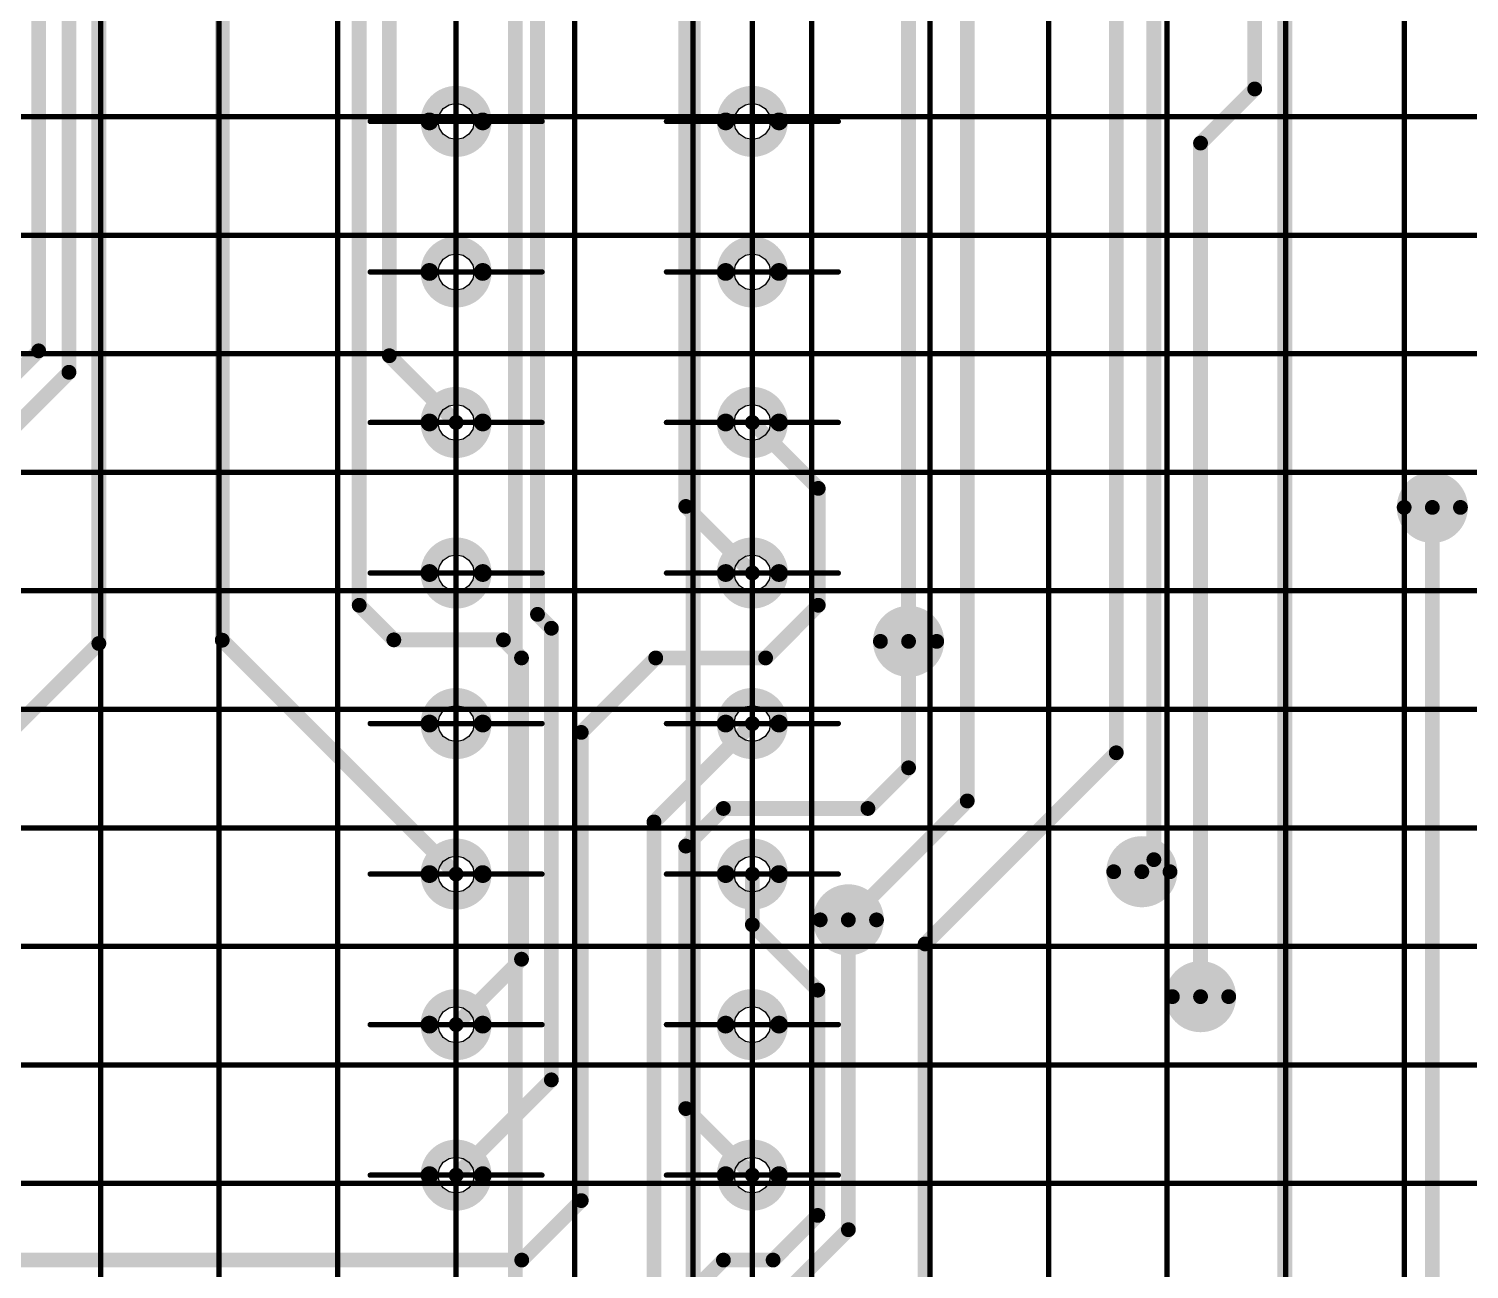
# Model space of a CAD drawing. Header units: millimetres. Extents: x 0 to 841, y 0 to 2540.
# Drawn here: x 190.58 to 239.19, y 2268.11 to 2309.96 of the extents above; entities that cross this region are included whole.
import ezdxf

# ---------------------------------------------------------------- set-up
doc = ezdxf.new("R2010")
doc.units = ezdxf.units.MM
for name, color, linetype in [('Mechanical11', 56, 'Continuous'), ('Mechanical12', 56, 'Continuous'), ('Mechanical7', 56, 'Continuous'), ('Mechanical9', 56, 'Continuous')]:
    doc.layers.add(name, color=color, linetype=linetype)

# ---------------------------------------------------------------- blocks, each defined once
blk = doc.blocks.new('BOASVIEW______T___O_______2_1_33_1_B_1')
at = {"layer": 'Mechanical12', "const_width": 0.5}
for points in [[(134, 4), (134, 72)], [(140, 4), (140, 72)]]:
    blk.add_lwpolyline(points, dxfattribs=at)
at = {"layer": 'Mechanical12'}
for points, const_width in [([(132.9, 55.84, 1), (131.1, 55.84, 1)], 0.6), ([(142.9, 55.84, 1), (141.1, 55.84, 1)], 0.6), ([(130.95, 55.84, 1), (131.25, 55.84, 1)], 0.3), ([(132.75, 55.84, 1), (133.05, 55.84, 1)], 0.3), ([(140.95, 55.84, 1), (141.25, 55.84, 1)], 0.3), ([(142.75, 55.84, 1), (143.05, 55.84, 1)], 0.3), ([(132.9, 50.76, 1), (131.1, 50.76, 1)], 0.6), ([(142.9, 50.76, 1), (141.1, 50.76, 1)], 0.6), ([(130.95, 50.76, 1), (131.25, 50.76, 1)], 0.3), ([(132.75, 50.76, 1), (133.05, 50.76, 1)], 0.3), ([(140.95, 50.76, 1), (141.25, 50.76, 1)], 0.3), ([(142.75, 50.76, 1), (143.05, 50.76, 1)], 0.3), ([(132.9, 45.68, 1), (131.1, 45.68, 1)], 0.6), ([(142.9, 45.68, 1), (141.1, 45.68, 1)], 0.6), ([(130.95, 45.68, 1), (131.25, 45.68, 1)], 0.3), ([(132.75, 45.68, 1), (133.05, 45.68, 1)], 0.3), ([(140.95, 45.68, 1), (141.25, 45.68, 1)], 0.3), ([(142.75, 45.68, 1), (143.05, 45.68, 1)], 0.3), ([(132.9, 40.6, 1), (131.1, 40.6, 1)], 0.6), ([(142.9, 40.6, 1), (141.1, 40.6, 1)], 0.6), ([(130.95, 40.6, 1), (131.25, 40.6, 1)], 0.3), ([(132.75, 40.6, 1), (133.05, 40.6, 1)], 0.3), ([(140.95, 40.6, 1), (141.25, 40.6, 1)], 0.3), ([(142.75, 40.6, 1), (143.05, 40.6, 1)], 0.3), ([(132.9, 35.52, 1), (131.1, 35.52, 1)], 0.6), ([(142.9, 35.52, 1), (141.1, 35.52, 1)], 0.6), ([(130.95, 35.52, 1), (131.25, 35.52, 1)], 0.3), ([(132.75, 35.52, 1), (133.05, 35.52, 1)], 0.3), ([(140.95, 35.52, 1), (141.25, 35.52, 1)], 0.3), ([(142.75, 35.52, 1), (143.05, 35.52, 1)], 0.3), ([(132.9, 30.44, 1), (131.1, 30.44, 1)], 0.6), ([(142.9, 30.44, 1), (141.1, 30.44, 1)], 0.6), ([(130.95, 30.44, 1), (131.25, 30.44, 1)], 0.3), ([(132.75, 30.44, 1), (133.05, 30.44, 1)], 0.3), ([(140.95, 30.44, 1), (141.25, 30.44, 1)], 0.3), ([(142.75, 30.44, 1), (143.05, 30.44, 1)], 0.3), ([(132.9, 25.36, 1), (131.1, 25.36, 1)], 0.6), ([(142.9, 25.36, 1), (141.1, 25.36, 1)], 0.6), ([(130.95, 25.36, 1), (131.25, 25.36, 1)], 0.3), ([(132.75, 25.36, 1), (133.05, 25.36, 1)], 0.3), ([(140.95, 25.36, 1), (141.25, 25.36, 1)], 0.3), ([(142.75, 25.36, 1), (143.05, 25.36, 1)], 0.3), ([(132.9, 20.28, 1), (131.1, 20.28, 1)], 0.6), ([(142.9, 20.28, 1), (141.1, 20.28, 1)], 0.6), ([(130.95, 20.28, 1), (131.25, 20.28, 1)], 0.3), ([(132.75, 20.28, 1), (133.05, 20.28, 1)], 0.3), ([(140.95, 20.28, 1), (141.25, 20.28, 1)], 0.3), ([(142.75, 20.28, 1), (143.05, 20.28, 1)], 0.3)]:
    blk.add_lwpolyline(points, format="xyb", close=True, dxfattribs=dict(at, const_width=const_width))
at = {"layer": 'Mechanical7', "const_width": 0.18}
for points in [[(132, 58.02), (132, 63.82)], [(142, 58.02), (142, 63.82)], [(132, 52.94), (132, 58.74)], [(142, 52.94), (142, 58.74)], [(129.1, 55.84), (134.9, 55.84)], [(139.1, 55.84), (144.9, 55.84)], [(132, 47.86), (132, 53.66)], [(142, 47.86), (142, 53.66)], [(129.1, 50.76), (134.9, 50.76)], [(139.1, 50.76), (144.9, 50.76)], [(132, 42.78), (132, 48.58)], [(142, 42.78), (142, 48.58)], [(129.1, 45.68), (134.9, 45.68)], [(139.1, 45.68), (144.9, 45.68)], [(132, 37.7), (132, 43.5)], [(142, 37.7), (142, 43.5)], [(129.1, 40.6), (134.9, 40.6)], [(139.1, 40.6), (144.9, 40.6)], [(132, 32.62), (132, 38.42)], [(142, 32.62), (142, 38.42)], [(129.1, 35.52), (134.9, 35.52)], [(139.1, 35.52), (144.9, 35.52)], [(132, 27.54), (132, 33.34)], [(142, 27.54), (142, 33.34)], [(129.1, 30.44), (134.9, 30.44)], [(139.1, 30.44), (144.9, 30.44)], [(132, 22.46), (132, 28.26)], [(142, 22.46), (142, 28.26)], [(129.1, 25.36), (134.9, 25.36)], [(139.1, 25.36), (144.9, 25.36)], [(132, 17.38), (132, 23.18)], [(142, 17.38), (142, 23.18)], [(129.1, 20.28), (134.9, 20.28)], [(139.1, 20.28), (144.9, 20.28)], [(132, 12.3), (132, 18.1)], [(142, 12.3), (142, 18.1)]]:
    blk.add_lwpolyline(points, dxfattribs=at)
at = {"layer": 'Mechanical7', "const_width": 0.09}
for points in [[(131.955, 58.74, 1), (132.045, 58.74, 1)], [(141.955, 58.74, 1), (142.045, 58.74, 1)], [(131.955, 58.02, 1), (132.045, 58.02, 1)], [(141.955, 58.02, 1), (142.045, 58.02, 1)], [(129.055, 55.84, 1), (129.145, 55.84, 1)], [(134.855, 55.84, 1), (134.945, 55.84, 1)], [(139.055, 55.84, 1), (139.145, 55.84, 1)], [(144.855, 55.84, 1), (144.945, 55.84, 1)], [(131.955, 53.66, 1), (132.045, 53.66, 1)], [(141.955, 53.66, 1), (142.045, 53.66, 1)], [(131.955, 52.94, 1), (132.045, 52.94, 1)], [(141.955, 52.94, 1), (142.045, 52.94, 1)], [(129.055, 50.76, 1), (129.145, 50.76, 1)], [(134.855, 50.76, 1), (134.945, 50.76, 1)], [(139.055, 50.76, 1), (139.145, 50.76, 1)], [(144.855, 50.76, 1), (144.945, 50.76, 1)], [(131.955, 48.58, 1), (132.045, 48.58, 1)], [(141.955, 48.58, 1), (142.045, 48.58, 1)], [(131.955, 47.86, 1), (132.045, 47.86, 1)], [(141.955, 47.86, 1), (142.045, 47.86, 1)], [(129.055, 45.68, 1), (129.145, 45.68, 1)], [(134.855, 45.68, 1), (134.945, 45.68, 1)], [(139.055, 45.68, 1), (139.145, 45.68, 1)], [(144.855, 45.68, 1), (144.945, 45.68, 1)], [(131.955, 43.5, 1), (132.045, 43.5, 1)], [(141.955, 43.5, 1), (142.045, 43.5, 1)], [(131.955, 42.78, 1), (132.045, 42.78, 1)], [(141.955, 42.78, 1), (142.045, 42.78, 1)], [(129.055, 40.6, 1), (129.145, 40.6, 1)], [(134.855, 40.6, 1), (134.945, 40.6, 1)], [(139.055, 40.6, 1), (139.145, 40.6, 1)], [(144.855, 40.6, 1), (144.945, 40.6, 1)], [(131.955, 38.42, 1), (132.045, 38.42, 1)], [(141.955, 38.42, 1), (142.045, 38.42, 1)], [(131.955, 37.7, 1), (132.045, 37.7, 1)], [(141.955, 37.7, 1), (142.045, 37.7, 1)], [(129.055, 35.52, 1), (129.145, 35.52, 1)], [(134.855, 35.52, 1), (134.945, 35.52, 1)], [(139.055, 35.52, 1), (139.145, 35.52, 1)], [(144.855, 35.52, 1), (144.945, 35.52, 1)], [(131.955, 33.34, 1), (132.045, 33.34, 1)], [(141.955, 33.34, 1), (142.045, 33.34, 1)], [(131.955, 32.62, 1), (132.045, 32.62, 1)], [(141.955, 32.62, 1), (142.045, 32.62, 1)], [(129.055, 30.44, 1), (129.145, 30.44, 1)], [(134.855, 30.44, 1), (134.945, 30.44, 1)], [(139.055, 30.44, 1), (139.145, 30.44, 1)], [(144.855, 30.44, 1), (144.945, 30.44, 1)], [(131.955, 28.26, 1), (132.045, 28.26, 1)], [(141.955, 28.26, 1), (142.045, 28.26, 1)], [(131.955, 27.54, 1), (132.045, 27.54, 1)], [(141.955, 27.54, 1), (142.045, 27.54, 1)], [(129.055, 25.36, 1), (129.145, 25.36, 1)], [(134.855, 25.36, 1), (134.945, 25.36, 1)], [(139.055, 25.36, 1), (139.145, 25.36, 1)], [(144.855, 25.36, 1), (144.945, 25.36, 1)], [(131.955, 23.18, 1), (132.045, 23.18, 1)], [(141.955, 23.18, 1), (142.045, 23.18, 1)], [(131.955, 22.46, 1), (132.045, 22.46, 1)], [(141.955, 22.46, 1), (142.045, 22.46, 1)], [(129.055, 20.28, 1), (129.145, 20.28, 1)], [(134.855, 20.28, 1), (134.945, 20.28, 1)], [(139.055, 20.28, 1), (139.145, 20.28, 1)], [(144.855, 20.28, 1), (144.945, 20.28, 1)], [(131.955, 18.1, 1), (132.045, 18.1, 1)], [(141.955, 18.1, 1), (142.045, 18.1, 1)], [(131.955, 17.38, 1), (132.045, 17.38, 1)], [(141.955, 17.38, 1), (142.045, 17.38, 1)]]:
    blk.add_lwpolyline(points, format="xyb", close=True, dxfattribs=at)
blk = doc.blocks.new('BOASVIEW______T___L_____2_1_1_1_B_4')
at = {"layer": 'Mechanical11'}
for p, q in [((132, 55.84), (132, 56.452)), ((132, 56.452), (132.234, 56.405)), ((132.234, 56.405), (132.433, 56.273)), ((142, 55.84), (142, 56.452)), ((142, 56.452), (142.234, 56.405)), ((142.234, 56.405), (142.433, 56.273)), ((132.433, 56.273), (132.565, 56.074)), ((132.565, 56.074), (132.612, 55.84)), ((142.433, 56.273), (142.565, 56.074)), ((142.565, 56.074), (142.612, 55.84)), ((132, 55.84), (132.612, 55.84)), ((132, 55.228), (132, 55.84)), ((132.612, 55.84), (132, 55.84)), ((132.565, 55.606), (132.433, 55.407)), ((132.612, 55.84), (132.565, 55.606)), ((142, 55.84), (142.612, 55.84)), ((142, 55.228), (142, 55.84)), ((142.612, 55.84), (142, 55.84)), ((142.565, 55.606), (142.433, 55.407)), ((142.612, 55.84), (142.565, 55.606)), ((132.234, 55.275), (132, 55.228)), ((132.433, 55.407), (132.234, 55.275)), ((142.234, 55.275), (142, 55.228)), ((142.433, 55.407), (142.234, 55.275)), ((132, 50.76), (132, 51.372)), ((132, 51.372), (132.234, 51.325)), ((132.234, 51.325), (132.433, 51.193)), ((132.433, 51.193), (132.565, 50.994)), ((142, 50.76), (142, 51.372)), ((142, 51.372), (142.234, 51.325)), ((142.234, 51.325), (142.433, 51.193)), ((142.433, 51.193), (142.565, 50.994)), ((132, 50.76), (132.612, 50.76)), ((132, 50.148), (132, 50.76)), ((132.612, 50.76), (132, 50.76)), ((132.565, 50.994), (132.612, 50.76)), ((132.612, 50.76), (132.565, 50.526)), ((142, 50.76), (142.612, 50.76)), ((142, 50.148), (142, 50.76)), ((142.612, 50.76), (142, 50.76)), ((142.565, 50.994), (142.612, 50.76)), ((142.612, 50.76), (142.565, 50.526)), ((132.234, 50.195), (132, 50.148)), ((132.433, 50.327), (132.234, 50.195)), ((132.565, 50.526), (132.433, 50.327)), ((142.234, 50.195), (142, 50.148)), ((142.433, 50.327), (142.234, 50.195)), ((142.565, 50.526), (142.433, 50.327)), ((132, 45.68), (132, 46.292)), ((132, 46.292), (132.234, 46.245)), ((132.234, 46.245), (132.433, 46.113)), ((142, 45.68), (142, 46.292)), ((142, 46.292), (142.234, 46.245)), ((142.234, 46.245), (142.433, 46.113)), ((132.433, 46.113), (132.565, 45.914)), ((132.565, 45.914), (132.612, 45.68)), ((142.433, 46.113), (142.565, 45.914)), ((142.565, 45.914), (142.612, 45.68)), ((132, 45.68), (132.612, 45.68)), ((132, 45.068), (132, 45.68)), ((132.612, 45.68), (132, 45.68)), ((132.433, 45.247), (132.234, 45.115)), ((132.565, 45.446), (132.433, 45.247)), ((132.612, 45.68), (132.565, 45.446)), ((142, 45.68), (142.612, 45.68)), ((142, 45.068), (142, 45.68)), ((142.612, 45.68), (142, 45.68)), ((142.433, 45.247), (142.234, 45.115)), ((142.565, 45.446), (142.433, 45.247)), ((142.612, 45.68), (142.565, 45.446)), ((132.234, 45.115), (132, 45.068)), ((142.234, 45.115), (142, 45.068)), ((132, 40.6), (132, 41.212)), ((132, 41.212), (132.234, 41.165)), ((132.234, 41.165), (132.433, 41.033)), ((132.433, 41.033), (132.565, 40.834)), ((142, 40.6), (142, 41.212)), ((142, 41.212), (142.234, 41.165)), ((142.234, 41.165), (142.433, 41.033)), ((142.433, 41.033), (142.565, 40.834)), ((132, 40.6), (132.612, 40.6)), ((132, 39.988), (132, 40.6)), ((132.612, 40.6), (132, 40.6)), ((132.565, 40.366), (132.433, 40.167)), ((132.565, 40.834), (132.612, 40.6)), ((132.612, 40.6), (132.565, 40.366)), ((142, 40.6), (142.612, 40.6)), ((142, 39.988), (142, 40.6)), ((142.612, 40.6), (142, 40.6)), ((142.565, 40.366), (142.433, 40.167)), ((142.565, 40.834), (142.612, 40.6)), ((142.612, 40.6), (142.565, 40.366)), ((132.234, 40.035), (132, 39.988)), ((132.433, 40.167), (132.234, 40.035)), ((142.234, 40.035), (142, 39.988)), ((142.433, 40.167), (142.234, 40.035)), ((132, 35.52), (132, 36.132)), ((132, 36.132), (132.234, 36.085)), ((132.234, 36.085), (132.433, 35.953)), ((142, 35.52), (142, 36.132)), ((142, 36.132), (142.234, 36.085)), ((142.234, 36.085), (142.433, 35.953)), ((132, 35.52), (132.612, 35.52)), ((132, 34.908), (132, 35.52)), ((132.612, 35.52), (132, 35.52)), ((132.433, 35.953), (132.565, 35.754)), ((132.565, 35.754), (132.612, 35.52)), ((132.612, 35.52), (132.565, 35.286)), ((142, 35.52), (142.612, 35.52)), ((142, 34.908), (142, 35.52)), ((142.612, 35.52), (142, 35.52)), ((142.433, 35.953), (142.565, 35.754)), ((142.565, 35.754), (142.612, 35.52)), ((142.612, 35.52), (142.565, 35.286)), ((132.433, 35.087), (132.234, 34.955)), ((132.565, 35.286), (132.433, 35.087)), ((142.433, 35.087), (142.234, 34.955)), ((142.565, 35.286), (142.433, 35.087)), ((132.234, 34.955), (132, 34.908)), ((142.234, 34.955), (142, 34.908)), ((132, 30.44), (132, 31.052)), ((132, 31.052), (132.234, 31.005)), ((132.234, 31.005), (132.433, 30.873)), ((132.433, 30.873), (132.565, 30.674)), ((132.565, 30.674), (132.612, 30.44)), ((142, 30.44), (142, 31.052)), ((142, 31.052), (142.234, 31.005)), ((142.234, 31.005), (142.433, 30.873)), ((142.433, 30.873), (142.565, 30.674)), ((142.565, 30.674), (142.612, 30.44)), ((132, 30.44), (132.612, 30.44)), ((132, 29.828), (132, 30.44)), ((132.612, 30.44), (132, 30.44)), ((132.565, 30.206), (132.433, 30.007)), ((132.612, 30.44), (132.565, 30.206)), ((142, 30.44), (142.612, 30.44)), ((142, 29.828), (142, 30.44)), ((142.612, 30.44), (142, 30.44)), ((142.565, 30.206), (142.433, 30.007)), ((142.612, 30.44), (142.565, 30.206)), ((132.234, 29.875), (132, 29.828)), ((132.433, 30.007), (132.234, 29.875)), ((142.234, 29.875), (142, 29.828)), ((142.433, 30.007), (142.234, 29.875)), ((132, 25.36), (132, 25.972)), ((132, 25.972), (132.234, 25.925)), ((132.234, 25.925), (132.433, 25.793)), ((132.433, 25.793), (132.565, 25.594)), ((142, 25.36), (142, 25.972)), ((142, 25.972), (142.234, 25.925)), ((142.234, 25.925), (142.433, 25.793)), ((142.433, 25.793), (142.565, 25.594)), ((132, 25.36), (132.612, 25.36)), ((132, 24.748), (132, 25.36)), ((132.612, 25.36), (132, 25.36)), ((132.565, 25.594), (132.612, 25.36)), ((132.612, 25.36), (132.565, 25.126)), ((142, 25.36), (142.612, 25.36)), ((142, 24.748), (142, 25.36)), ((142.612, 25.36), (142, 25.36)), ((142.565, 25.594), (142.612, 25.36)), ((142.612, 25.36), (142.565, 25.126)), ((132.234, 24.795), (132, 24.748)), ((132.433, 24.927), (132.234, 24.795)), ((132.565, 25.126), (132.433, 24.927)), ((142.234, 24.795), (142, 24.748)), ((142.433, 24.927), (142.234, 24.795)), ((142.565, 25.126), (142.433, 24.927)), ((132, 20.28), (132, 20.892)), ((132, 20.892), (132.234, 20.845)), ((132.234, 20.845), (132.433, 20.713)), ((132.433, 20.713), (132.565, 20.514)), ((132.565, 20.514), (132.612, 20.28)), ((142, 20.28), (142, 20.892)), ((142, 20.892), (142.234, 20.845)), ((142.234, 20.845), (142.433, 20.713)), ((142.433, 20.713), (142.565, 20.514)), ((142.565, 20.514), (142.612, 20.28)), ((132, 20.28), (132.612, 20.28)), ((132, 19.668), (132, 20.28)), ((132.612, 20.28), (132, 20.28)), ((132.565, 20.046), (132.433, 19.847)), ((132.612, 20.28), (132.565, 20.046)), ((142, 20.28), (142.612, 20.28)), ((142, 19.668), (142, 20.28)), ((142.612, 20.28), (142, 20.28)), ((142.565, 20.046), (142.433, 19.847)), ((142.612, 20.28), (142.565, 20.046)), ((132.234, 19.715), (132, 19.668)), ((132.433, 19.847), (132.234, 19.715)), ((142.234, 19.715), (142, 19.668)), ((142.433, 19.847), (142.234, 19.715))]:
    blk.add_line(p, q, dxfattribs=at)
for points, const_width in [([(165.3, 42.814, 1), (164.6, 42.814, 1)], 0.7), ([(164.425, 42.814, 1), (164.775, 42.814, 1)], 0.35), ([(165.125, 42.814, 1), (165.475, 42.814, 1)], 0.35), ([(147.622, 38.293, 1), (146.922, 38.293, 1)], 0.7), ([(146.747, 38.293, 1), (147.097, 38.293, 1)], 0.35), ([(147.447, 38.293, 1), (147.797, 38.293, 1)], 0.35), ([(155.496, 30.52, 1), (154.796, 30.52, 1)], 0.7), ([(154.621, 30.52, 1), (154.971, 30.52, 1)], 0.35), ([(155.321, 30.52, 1), (155.671, 30.52, 1)], 0.35), ([(145.59, 28.895, 1), (144.89, 28.895, 1)], 0.7), ([(144.715, 28.895, 1), (145.065, 28.895, 1)], 0.35), ([(145.415, 28.895, 1), (145.765, 28.895, 1)], 0.35), ([(157.477, 26.304, 1), (156.777, 26.304, 1)], 0.7), ([(156.602, 26.304, 1), (156.952, 26.304, 1)], 0.35), ([(157.302, 26.304, 1), (157.652, 26.304, 1)], 0.35)]:
    blk.add_lwpolyline(points, format="xyb", close=True, dxfattribs=dict(at, const_width=const_width))
at = {"layer": 'Mechanical12'}
for p, q in [((131.567, 56.273), (131.766, 56.405)), ((131.766, 56.405), (132, 56.452)), ((132, 56.452), (132, 55.84)), ((141.567, 56.273), (141.766, 56.405)), ((141.766, 56.405), (142, 56.452)), ((142, 56.452), (142, 55.84)), ((131.388, 55.84), (131.435, 56.074)), ((131.435, 56.074), (131.567, 56.273)), ((141.388, 55.84), (141.435, 56.074)), ((141.435, 56.074), (141.567, 56.273)), ((131.388, 55.84), (132, 55.84)), ((131.435, 55.606), (131.388, 55.84)), ((132, 55.84), (131.388, 55.84)), ((131.567, 55.407), (131.435, 55.606)), ((132, 55.84), (132, 55.228)), ((141.388, 55.84), (142, 55.84)), ((141.435, 55.606), (141.388, 55.84)), ((142, 55.84), (141.388, 55.84)), ((141.567, 55.407), (141.435, 55.606)), ((142, 55.84), (142, 55.228)), ((131.766, 55.275), (131.567, 55.407)), ((132, 55.228), (131.766, 55.275)), ((141.766, 55.275), (141.567, 55.407)), ((142, 55.228), (141.766, 55.275)), ((131.435, 50.994), (131.567, 51.193)), ((131.567, 51.193), (131.766, 51.325)), ((131.766, 51.325), (132, 51.372)), ((132, 51.372), (132, 50.76)), ((141.435, 50.994), (141.567, 51.193)), ((141.567, 51.193), (141.766, 51.325)), ((141.766, 51.325), (142, 51.372)), ((142, 51.372), (142, 50.76)), ((131.388, 50.76), (131.435, 50.994)), ((131.388, 50.76), (132, 50.76)), ((131.435, 50.526), (131.388, 50.76)), ((132, 50.76), (131.388, 50.76)), ((132, 50.76), (132, 50.148)), ((141.388, 50.76), (141.435, 50.994)), ((141.388, 50.76), (142, 50.76)), ((141.435, 50.526), (141.388, 50.76)), ((142, 50.76), (141.388, 50.76)), ((142, 50.76), (142, 50.148)), ((131.567, 50.327), (131.435, 50.526)), ((131.766, 50.195), (131.567, 50.327)), ((132, 50.148), (131.766, 50.195)), ((141.567, 50.327), (141.435, 50.526)), ((141.766, 50.195), (141.567, 50.327)), ((142, 50.148), (141.766, 50.195)), ((131.567, 46.113), (131.766, 46.245)), ((131.766, 46.245), (132, 46.292)), ((132, 46.292), (132, 45.68)), ((141.567, 46.113), (141.766, 46.245)), ((141.766, 46.245), (142, 46.292)), ((142, 46.292), (142, 45.68)), ((131.388, 45.68), (131.435, 45.914)), ((131.435, 45.914), (131.567, 46.113)), ((141.388, 45.68), (141.435, 45.914)), ((141.435, 45.914), (141.567, 46.113)), ((131.388, 45.68), (132, 45.68)), ((131.435, 45.446), (131.388, 45.68)), ((132, 45.68), (131.388, 45.68)), ((131.567, 45.247), (131.435, 45.446)), ((131.766, 45.115), (131.567, 45.247)), ((132, 45.68), (132, 45.068)), ((141.388, 45.68), (142, 45.68)), ((141.435, 45.446), (141.388, 45.68)), ((142, 45.68), (141.388, 45.68)), ((141.567, 45.247), (141.435, 45.446)), ((141.766, 45.115), (141.567, 45.247)), ((142, 45.68), (142, 45.068)), ((132, 45.068), (131.766, 45.115)), ((142, 45.068), (141.766, 45.115)), ((131.435, 40.834), (131.567, 41.033)), ((131.567, 41.033), (131.766, 41.165)), ((131.766, 41.165), (132, 41.212)), ((132, 41.212), (132, 40.6)), ((141.435, 40.834), (141.567, 41.033)), ((141.567, 41.033), (141.766, 41.165)), ((141.766, 41.165), (142, 41.212)), ((142, 41.212), (142, 40.6)), ((131.388, 40.6), (131.435, 40.834)), ((131.388, 40.6), (132, 40.6)), ((131.435, 40.366), (131.388, 40.6)), ((132, 40.6), (131.388, 40.6)), ((131.567, 40.167), (131.435, 40.366)), ((132, 40.6), (132, 39.988)), ((141.388, 40.6), (141.435, 40.834)), ((141.388, 40.6), (142, 40.6)), ((141.435, 40.366), (141.388, 40.6)), ((142, 40.6), (141.388, 40.6)), ((141.567, 40.167), (141.435, 40.366)), ((142, 40.6), (142, 39.988)), ((131.766, 40.035), (131.567, 40.167)), ((132, 39.988), (131.766, 40.035)), ((141.766, 40.035), (141.567, 40.167)), ((142, 39.988), (141.766, 40.035)), ((131.567, 35.953), (131.766, 36.085)), ((131.766, 36.085), (132, 36.132)), ((132, 36.132), (132, 35.52)), ((141.567, 35.953), (141.766, 36.085)), ((141.766, 36.085), (142, 36.132)), ((142, 36.132), (142, 35.52)), ((131.388, 35.52), (131.435, 35.754)), ((131.388, 35.52), (132, 35.52)), ((131.435, 35.286), (131.388, 35.52)), ((132, 35.52), (131.388, 35.52)), ((131.435, 35.754), (131.567, 35.953)), ((132, 35.52), (132, 34.908)), ((141.388, 35.52), (141.435, 35.754)), ((141.388, 35.52), (142, 35.52)), ((141.435, 35.286), (141.388, 35.52)), ((142, 35.52), (141.388, 35.52)), ((141.435, 35.754), (141.567, 35.953)), ((142, 35.52), (142, 34.908)), ((131.567, 35.087), (131.435, 35.286)), ((131.766, 34.955), (131.567, 35.087)), ((141.567, 35.087), (141.435, 35.286)), ((141.766, 34.955), (141.567, 35.087)), ((132, 34.908), (131.766, 34.955)), ((142, 34.908), (141.766, 34.955)), ((131.388, 30.44), (131.435, 30.674)), ((131.435, 30.674), (131.567, 30.873)), ((131.567, 30.873), (131.766, 31.005)), ((131.766, 31.005), (132, 31.052)), ((132, 31.052), (132, 30.44)), ((141.388, 30.44), (141.435, 30.674)), ((141.435, 30.674), (141.567, 30.873)), ((141.567, 30.873), (141.766, 31.005)), ((141.766, 31.005), (142, 31.052)), ((142, 31.052), (142, 30.44)), ((131.388, 30.44), (132, 30.44)), ((131.435, 30.206), (131.388, 30.44)), ((132, 30.44), (131.388, 30.44)), ((131.567, 30.007), (131.435, 30.206)), ((132, 30.44), (132, 29.828)), ((141.388, 30.44), (142, 30.44)), ((141.435, 30.206), (141.388, 30.44)), ((142, 30.44), (141.388, 30.44)), ((141.567, 30.007), (141.435, 30.206)), ((142, 30.44), (142, 29.828)), ((131.766, 29.875), (131.567, 30.007)), ((132, 29.828), (131.766, 29.875)), ((141.766, 29.875), (141.567, 30.007)), ((142, 29.828), (141.766, 29.875)), ((131.435, 25.594), (131.567, 25.793)), ((131.567, 25.793), (131.766, 25.925)), ((131.766, 25.925), (132, 25.972)), ((132, 25.972), (132, 25.36)), ((141.435, 25.594), (141.567, 25.793)), ((141.567, 25.793), (141.766, 25.925)), ((141.766, 25.925), (142, 25.972)), ((142, 25.972), (142, 25.36)), ((131.388, 25.36), (131.435, 25.594)), ((131.388, 25.36), (132, 25.36)), ((131.435, 25.126), (131.388, 25.36)), ((132, 25.36), (131.388, 25.36)), ((132, 25.36), (132, 24.748)), ((141.388, 25.36), (141.435, 25.594)), ((141.388, 25.36), (142, 25.36)), ((141.435, 25.126), (141.388, 25.36)), ((142, 25.36), (141.388, 25.36)), ((142, 25.36), (142, 24.748)), ((131.567, 24.927), (131.435, 25.126)), ((131.766, 24.795), (131.567, 24.927)), ((132, 24.748), (131.766, 24.795)), ((141.567, 24.927), (141.435, 25.126)), ((141.766, 24.795), (141.567, 24.927)), ((142, 24.748), (141.766, 24.795)), ((131.388, 20.28), (131.435, 20.514)), ((131.435, 20.514), (131.567, 20.713)), ((131.567, 20.713), (131.766, 20.845)), ((131.766, 20.845), (132, 20.892)), ((132, 20.892), (132, 20.28)), ((141.388, 20.28), (141.435, 20.514)), ((141.435, 20.514), (141.567, 20.713)), ((141.567, 20.713), (141.766, 20.845)), ((141.766, 20.845), (142, 20.892)), ((142, 20.892), (142, 20.28)), ((131.388, 20.28), (132, 20.28)), ((131.435, 20.046), (131.388, 20.28)), ((132, 20.28), (131.388, 20.28)), ((131.567, 19.847), (131.435, 20.046)), ((132, 20.28), (132, 19.668)), ((141.388, 20.28), (142, 20.28)), ((141.435, 20.046), (141.388, 20.28)), ((142, 20.28), (141.388, 20.28)), ((141.567, 19.847), (141.435, 20.046)), ((142, 20.28), (142, 19.668)), ((131.766, 19.715), (131.567, 19.847)), ((132, 19.668), (131.766, 19.715)), ((141.766, 19.715), (141.567, 19.847)), ((142, 19.668), (141.766, 19.715))]:
    blk.add_line(p, q, dxfattribs=at)
at = {"layer": 'Mechanical12', "const_width": 0.5}
for points in [[(128.73, 39.512), (128.73, 135.93)], [(129.746, 47.934), (129.746, 120.132)], [(117.909, 48.097), (117.909, 112.359)], [(134.747, 39.205), (134.747, 103.347)], [(118.934, 47.374), (118.934, 92.659)], [(119.942, 38.222), (119.942, 91.583)], [(124.107, 38.333), (124.107, 88.493)], [(154.282, 34.534), (154.282, 78.171)], [(149.253, 32.908), (149.253, 74.155)], [(147.272, 38.293), (147.272, 70.856)], [(158.956, 56.936), (158.956, 65.268)], [(155.552, 30.927), (155.552, 64.607)], [(139.753, 42.847), (139.753, 61.864)], [(159.972, 16.703), (159.972, 61.864)], [(157.127, 55.108), (158.956, 56.936)], [(157.127, 26.304), (157.127, 55.108)], [(103.076, 33.264), (117.909, 48.097)], [(129.746, 47.934), (132, 45.68)], [(102, 30.44), (118.934, 47.374)], [(142, 45.68), (144.224, 43.456)], [(144.224, 39.512), (144.224, 43.456)], [(139.753, 42.847), (142, 40.6)], [(164.95, 12.842), (164.95, 42.814)], [(128.73, 39.512), (129.898, 38.344)], [(134.747, 39.205), (135.216, 38.736)], [(142.446, 37.734), (144.224, 39.512)], [(135.216, 23.496), (135.216, 38.736)], [(102, 20.28), (119.942, 38.222)], [(124.107, 38.333), (132, 30.44)], [(129.898, 38.344), (133.598, 38.344)], [(133.598, 38.344), (134.208, 37.734)], [(147.272, 34.026), (147.272, 38.293)], [(134.208, 27.568), (134.208, 37.734)], [(136.224, 35.221), (138.737, 37.734)], [(138.737, 37.734), (142.446, 37.734)], [(138.679, 32.2), (142, 35.52)], [(136.224, 19.422), (136.224, 35.221)], [(147.83, 28.082), (154.282, 34.534)], [(145.9, 32.654), (147.272, 34.026)], [(145.24, 28.895), (149.253, 32.908)], [(139.753, 31.384), (141.023, 32.654)], [(141.023, 32.654), (145.9, 32.654)], [(138.679, 16.8), (138.679, 32.2)], [(139.753, 22.527), (139.753, 31.384)], [(155.146, 30.52), (155.552, 30.927)], [(142, 28.731), (142, 30.44)], [(142, 28.731), (144.208, 26.523)], [(145.24, 18.44), (145.24, 28.895)], [(147.83, 14.061), (147.83, 28.082)], [(132, 25.36), (134.208, 27.568)], [(144.208, 18.922), (144.208, 26.523)], [(132, 20.28), (135.216, 23.496)], [(139.753, 22.527), (142, 20.28)], [(134.216, 17.414), (136.224, 19.422)], [(142.7, 17.414), (144.208, 18.922)], [(142, 15.2), (145.24, 18.44)], [(99.294, 17.414), (134.216, 17.414)], [(139.753, 16.144), (141.023, 17.414)], [(141.023, 17.414), (142.7, 17.414)]]:
    blk.add_lwpolyline(points, dxfattribs=at)
at = {"layer": 'Mechanical12'}
for points, const_width in [([(132.9, 55.84, 1), (131.1, 55.84, 1)], 0.6), ([(142.9, 55.84, 1), (141.1, 55.84, 1)], 0.6), ([(158.831, 56.936, 1), (159.081, 56.936, 1)], 0.25), ([(158.831, 56.936, 1), (159.081, 56.936, 1)], 0.25), ([(130.95, 55.84, 1), (131.25, 55.84, 1)], 0.3), ([(132.75, 55.84, 1), (133.05, 55.84, 1)], 0.3), ([(140.95, 55.84, 1), (141.25, 55.84, 1)], 0.3), ([(142.75, 55.84, 1), (143.05, 55.84, 1)], 0.3), ([(157.002, 55.108, 1), (157.252, 55.108, 1)], 0.25), ([(157.002, 55.108, 1), (157.252, 55.108, 1)], 0.25), ([(132.9, 50.76, 1), (131.1, 50.76, 1)], 0.6), ([(142.9, 50.76, 1), (141.1, 50.76, 1)], 0.6), ([(130.95, 50.76, 1), (131.25, 50.76, 1)], 0.3), ([(132.75, 50.76, 1), (133.05, 50.76, 1)], 0.3), ([(140.95, 50.76, 1), (141.25, 50.76, 1)], 0.3), ([(142.75, 50.76, 1), (143.05, 50.76, 1)], 0.3), ([(117.784, 48.097, 1), (118.034, 48.097, 1)], 0.25), ([(117.784, 48.097, 1), (118.034, 48.097, 1)], 0.25), ([(129.621, 47.934, 1), (129.871, 47.934, 1)], 0.25), ([(129.621, 47.934, 1), (129.871, 47.934, 1)], 0.25), ([(118.809, 47.374, 1), (119.059, 47.374, 1)], 0.25), ([(118.809, 47.374, 1), (119.059, 47.374, 1)], 0.25), ([(132.9, 45.68, 1), (131.1, 45.68, 1)], 0.6), ([(142.9, 45.68, 1), (141.1, 45.68, 1)], 0.6), ([(130.95, 45.68, 1), (131.25, 45.68, 1)], 0.3), ([(131.875, 45.68, 1), (132.125, 45.68, 1)], 0.25), ([(132.75, 45.68, 1), (133.05, 45.68, 1)], 0.3), ([(140.95, 45.68, 1), (141.25, 45.68, 1)], 0.3), ([(141.875, 45.68, 1), (142.125, 45.68, 1)], 0.25), ([(142.75, 45.68, 1), (143.05, 45.68, 1)], 0.3), ([(165.9, 42.814, 1), (164, 42.814, 1)], 0.5), ([(144.099, 43.456, 1), (144.349, 43.456, 1)], 0.25), ([(144.099, 43.456, 1), (144.349, 43.456, 1)], 0.25), ([(139.628, 42.847, 1), (139.878, 42.847, 1)], 0.25), ([(139.628, 42.847, 1), (139.878, 42.847, 1)], 0.25), ([(163.875, 42.814, 1), (164.125, 42.814, 1)], 0.25), ([(164.825, 42.814, 1), (165.075, 42.814, 1)], 0.25), ([(165.775, 42.814, 1), (166.025, 42.814, 1)], 0.25), ([(132.9, 40.6, 1), (131.1, 40.6, 1)], 0.6), ([(142.9, 40.6, 1), (141.1, 40.6, 1)], 0.6), ([(130.95, 40.6, 1), (131.25, 40.6, 1)], 0.3), ([(132.75, 40.6, 1), (133.05, 40.6, 1)], 0.3), ([(140.95, 40.6, 1), (141.25, 40.6, 1)], 0.3), ([(141.875, 40.6, 1), (142.125, 40.6, 1)], 0.25), ([(142.75, 40.6, 1), (143.05, 40.6, 1)], 0.3), ([(128.605, 39.512, 1), (128.855, 39.512, 1)], 0.25), ([(128.605, 39.512, 1), (128.855, 39.512, 1)], 0.25), ([(134.622, 39.205, 1), (134.872, 39.205, 1)], 0.25), ([(134.622, 39.205, 1), (134.872, 39.205, 1)], 0.25), ([(144.099, 39.512, 1), (144.349, 39.512, 1)], 0.25), ([(144.099, 39.512, 1), (144.349, 39.512, 1)], 0.25), ([(148.222, 38.293, 1), (146.322, 38.293, 1)], 0.5), ([(135.091, 38.736, 1), (135.341, 38.736, 1)], 0.25), ([(135.091, 38.736, 1), (135.341, 38.736, 1)], 0.25), ([(119.817, 38.222, 1), (120.067, 38.222, 1)], 0.25), ([(119.817, 38.222, 1), (120.067, 38.222, 1)], 0.25), ([(123.982, 38.333, 1), (124.232, 38.333, 1)], 0.25), ([(123.982, 38.333, 1), (124.232, 38.333, 1)], 0.25), ([(129.773, 38.344, 1), (130.023, 38.344, 1)], 0.25), ([(129.773, 38.344, 1), (130.023, 38.344, 1)], 0.25), ([(133.473, 38.344, 1), (133.723, 38.344, 1)], 0.25), ([(133.473, 38.344, 1), (133.723, 38.344, 1)], 0.25), ([(146.197, 38.293, 1), (146.447, 38.293, 1)], 0.25), ([(147.147, 38.293, 1), (147.397, 38.293, 1)], 0.25), ([(147.147, 38.293, 1), (147.397, 38.293, 1)], 0.25), ([(148.097, 38.293, 1), (148.347, 38.293, 1)], 0.25), ([(134.083, 37.734, 1), (134.333, 37.734, 1)], 0.25), ([(134.083, 37.734, 1), (134.333, 37.734, 1)], 0.25), ([(138.612, 37.734, 1), (138.862, 37.734, 1)], 0.25), ([(138.612, 37.734, 1), (138.862, 37.734, 1)], 0.25), ([(142.321, 37.734, 1), (142.571, 37.734, 1)], 0.25), ([(142.321, 37.734, 1), (142.571, 37.734, 1)], 0.25), ([(132.9, 35.52, 1), (131.1, 35.52, 1)], 0.6), ([(142.9, 35.52, 1), (141.1, 35.52, 1)], 0.6), ([(130.95, 35.52, 1), (131.25, 35.52, 1)], 0.3), ([(132.75, 35.52, 1), (133.05, 35.52, 1)], 0.3), ([(140.95, 35.52, 1), (141.25, 35.52, 1)], 0.3), ([(141.875, 35.52, 1), (142.125, 35.52, 1)], 0.25), ([(142.75, 35.52, 1), (143.05, 35.52, 1)], 0.3), ([(136.099, 35.221, 1), (136.349, 35.221, 1)], 0.25), ([(136.099, 35.221, 1), (136.349, 35.221, 1)], 0.25), ([(154.157, 34.534, 1), (154.407, 34.534, 1)], 0.25), ([(154.157, 34.534, 1), (154.407, 34.534, 1)], 0.25), ([(147.147, 34.026, 1), (147.397, 34.026, 1)], 0.25), ([(147.147, 34.026, 1), (147.397, 34.026, 1)], 0.25), ([(149.128, 32.908, 1), (149.378, 32.908, 1)], 0.25), ([(149.128, 32.908, 1), (149.378, 32.908, 1)], 0.25), ([(140.898, 32.654, 1), (141.148, 32.654, 1)], 0.25), ([(140.898, 32.654, 1), (141.148, 32.654, 1)], 0.25), ([(145.775, 32.654, 1), (146.025, 32.654, 1)], 0.25), ([(145.775, 32.654, 1), (146.025, 32.654, 1)], 0.25), ([(138.554, 32.2, 1), (138.804, 32.2, 1)], 0.25), ([(138.554, 32.2, 1), (138.804, 32.2, 1)], 0.25), ([(132.9, 30.44, 1), (131.1, 30.44, 1)], 0.6), ([(139.628, 31.384, 1), (139.878, 31.384, 1)], 0.25), ([(139.628, 31.384, 1), (139.878, 31.384, 1)], 0.25), ([(142.9, 30.44, 1), (141.1, 30.44, 1)], 0.6), ([(156.096, 30.52, 1), (154.196, 30.52, 1)], 0.5), ([(155.427, 30.927, 1), (155.677, 30.927, 1)], 0.25), ([(155.427, 30.927, 1), (155.677, 30.927, 1)], 0.25), ([(130.95, 30.44, 1), (131.25, 30.44, 1)], 0.3), ([(131.875, 30.44, 1), (132.125, 30.44, 1)], 0.25), ([(132.75, 30.44, 1), (133.05, 30.44, 1)], 0.3), ([(140.95, 30.44, 1), (141.25, 30.44, 1)], 0.3), ([(141.875, 30.44, 1), (142.125, 30.44, 1)], 0.25), ([(142.75, 30.44, 1), (143.05, 30.44, 1)], 0.3), ([(154.071, 30.52, 1), (154.321, 30.52, 1)], 0.25), ([(155.021, 30.52, 1), (155.271, 30.52, 1)], 0.25), ([(155.971, 30.52, 1), (156.221, 30.52, 1)], 0.25), ([(146.19, 28.895, 1), (144.29, 28.895, 1)], 0.5), ([(141.875, 28.731, 1), (142.125, 28.731, 1)], 0.25), ([(141.875, 28.731, 1), (142.125, 28.731, 1)], 0.25), ([(144.165, 28.895, 1), (144.415, 28.895, 1)], 0.25), ([(145.115, 28.895, 1), (145.365, 28.895, 1)], 0.25), ([(145.115, 28.895, 1), (145.365, 28.895, 1)], 0.25), ([(146.065, 28.895, 1), (146.315, 28.895, 1)], 0.25), ([(147.705, 28.082, 1), (147.955, 28.082, 1)], 0.25), ([(147.705, 28.082, 1), (147.955, 28.082, 1)], 0.25), ([(134.083, 27.568, 1), (134.333, 27.568, 1)], 0.25), ([(134.083, 27.568, 1), (134.333, 27.568, 1)], 0.25), ([(158.077, 26.304, 1), (156.177, 26.304, 1)], 0.5), ([(144.083, 26.523, 1), (144.333, 26.523, 1)], 0.25), ([(144.083, 26.523, 1), (144.333, 26.523, 1)], 0.25), ([(132.9, 25.36, 1), (131.1, 25.36, 1)], 0.6), ([(142.9, 25.36, 1), (141.1, 25.36, 1)], 0.6), ([(156.052, 26.304, 1), (156.302, 26.304, 1)], 0.25), ([(157.002, 26.304, 1), (157.252, 26.304, 1)], 0.25), ([(157.952, 26.304, 1), (158.202, 26.304, 1)], 0.25), ([(130.95, 25.36, 1), (131.25, 25.36, 1)], 0.3), ([(131.875, 25.36, 1), (132.125, 25.36, 1)], 0.25), ([(132.75, 25.36, 1), (133.05, 25.36, 1)], 0.3), ([(140.95, 25.36, 1), (141.25, 25.36, 1)], 0.3), ([(142.75, 25.36, 1), (143.05, 25.36, 1)], 0.3), ([(135.091, 23.496, 1), (135.341, 23.496, 1)], 0.25), ([(135.091, 23.496, 1), (135.341, 23.496, 1)], 0.25), ([(139.628, 22.527, 1), (139.878, 22.527, 1)], 0.25), ([(139.628, 22.527, 1), (139.878, 22.527, 1)], 0.25), ([(132.9, 20.28, 1), (131.1, 20.28, 1)], 0.6), ([(142.9, 20.28, 1), (141.1, 20.28, 1)], 0.6), ([(130.95, 20.28, 1), (131.25, 20.28, 1)], 0.3), ([(131.875, 20.28, 1), (132.125, 20.28, 1)], 0.25), ([(132.75, 20.28, 1), (133.05, 20.28, 1)], 0.3), ([(140.95, 20.28, 1), (141.25, 20.28, 1)], 0.3), ([(141.875, 20.28, 1), (142.125, 20.28, 1)], 0.25), ([(142.75, 20.28, 1), (143.05, 20.28, 1)], 0.3), ([(136.099, 19.422, 1), (136.349, 19.422, 1)], 0.25), ([(136.099, 19.422, 1), (136.349, 19.422, 1)], 0.25), ([(144.083, 18.922, 1), (144.333, 18.922, 1)], 0.25), ([(144.083, 18.922, 1), (144.333, 18.922, 1)], 0.25), ([(145.115, 18.44, 1), (145.365, 18.44, 1)], 0.25), ([(145.115, 18.44, 1), (145.365, 18.44, 1)], 0.25), ([(134.091, 17.414, 1), (134.341, 17.414, 1)], 0.25), ([(134.091, 17.414, 1), (134.341, 17.414, 1)], 0.25), ([(140.898, 17.414, 1), (141.148, 17.414, 1)], 0.25), ([(140.898, 17.414, 1), (141.148, 17.414, 1)], 0.25), ([(142.575, 17.414, 1), (142.825, 17.414, 1)], 0.25), ([(142.575, 17.414, 1), (142.825, 17.414, 1)], 0.25)]:
    blk.add_lwpolyline(points, format="xyb", close=True, dxfattribs=dict(at, const_width=const_width))
at = {"layer": 'Mechanical7', "const_width": 0.18}
for points in [[(132, 58.32), (132, 63.52)], [(142, 58.32), (142, 63.52)], [(132, 53.24), (132, 58.44)], [(142, 53.24), (142, 58.44)], [(129.4, 55.84), (134.6, 55.84)], [(139.4, 55.84), (144.6, 55.84)], [(132, 48.16), (132, 53.36)], [(142, 48.16), (142, 53.36)], [(129.4, 50.76), (134.6, 50.76)], [(139.4, 50.76), (144.6, 50.76)], [(132, 43.08), (132, 48.28)], [(142, 43.08), (142, 48.28)], [(129.4, 45.68), (134.6, 45.68)], [(139.4, 45.68), (144.6, 45.68)], [(132, 38), (132, 43.2)], [(142, 38), (142, 43.2)], [(129.4, 40.6), (134.6, 40.6)], [(139.4, 40.6), (144.6, 40.6)], [(132, 32.92), (132, 38.12)], [(142, 32.92), (142, 38.12)], [(129.4, 35.52), (134.6, 35.52)], [(139.4, 35.52), (144.6, 35.52)], [(132, 27.84), (132, 33.04)], [(142, 27.84), (142, 33.04)], [(129.4, 30.44), (134.6, 30.44)], [(139.4, 30.44), (144.6, 30.44)], [(132, 22.76), (132, 27.96)], [(142, 22.76), (142, 27.96)], [(129.4, 25.36), (134.6, 25.36)], [(139.4, 25.36), (144.6, 25.36)], [(132, 17.68), (132, 22.88)], [(142, 17.68), (142, 22.88)], [(129.4, 20.28), (134.6, 20.28)], [(139.4, 20.28), (144.6, 20.28)], [(132, 12.6), (132, 17.8)], [(142, 12.6), (142, 17.8)]]:
    blk.add_lwpolyline(points, dxfattribs=at)
at = {"layer": 'Mechanical7', "const_width": 0.09}
for points in [[(131.955, 58.44, 1), (132.045, 58.44, 1)], [(131.955, 58.32, 1), (132.045, 58.32, 1)], [(141.955, 58.44, 1), (142.045, 58.44, 1)], [(141.955, 58.32, 1), (142.045, 58.32, 1)], [(129.355, 55.84, 1), (129.445, 55.84, 1)], [(134.555, 55.84, 1), (134.645, 55.84, 1)], [(139.355, 55.84, 1), (139.445, 55.84, 1)], [(144.555, 55.84, 1), (144.645, 55.84, 1)], [(131.955, 53.36, 1), (132.045, 53.36, 1)], [(131.955, 53.24, 1), (132.045, 53.24, 1)], [(141.955, 53.36, 1), (142.045, 53.36, 1)], [(141.955, 53.24, 1), (142.045, 53.24, 1)], [(129.355, 50.76, 1), (129.445, 50.76, 1)], [(134.555, 50.76, 1), (134.645, 50.76, 1)], [(139.355, 50.76, 1), (139.445, 50.76, 1)], [(144.555, 50.76, 1), (144.645, 50.76, 1)], [(131.955, 48.28, 1), (132.045, 48.28, 1)], [(131.955, 48.16, 1), (132.045, 48.16, 1)], [(141.955, 48.28, 1), (142.045, 48.28, 1)], [(141.955, 48.16, 1), (142.045, 48.16, 1)], [(129.355, 45.68, 1), (129.445, 45.68, 1)], [(134.555, 45.68, 1), (134.645, 45.68, 1)], [(139.355, 45.68, 1), (139.445, 45.68, 1)], [(144.555, 45.68, 1), (144.645, 45.68, 1)], [(131.955, 43.2, 1), (132.045, 43.2, 1)], [(141.955, 43.2, 1), (142.045, 43.2, 1)], [(131.955, 43.08, 1), (132.045, 43.08, 1)], [(141.955, 43.08, 1), (142.045, 43.08, 1)], [(129.355, 40.6, 1), (129.445, 40.6, 1)], [(134.555, 40.6, 1), (134.645, 40.6, 1)], [(139.355, 40.6, 1), (139.445, 40.6, 1)], [(144.555, 40.6, 1), (144.645, 40.6, 1)], [(131.955, 38.12, 1), (132.045, 38.12, 1)], [(131.955, 38, 1), (132.045, 38, 1)], [(141.955, 38.12, 1), (142.045, 38.12, 1)], [(141.955, 38, 1), (142.045, 38, 1)], [(129.355, 35.52, 1), (129.445, 35.52, 1)], [(134.555, 35.52, 1), (134.645, 35.52, 1)], [(139.355, 35.52, 1), (139.445, 35.52, 1)], [(144.555, 35.52, 1), (144.645, 35.52, 1)], [(131.955, 33.04, 1), (132.045, 33.04, 1)], [(141.955, 33.04, 1), (142.045, 33.04, 1)], [(131.955, 32.92, 1), (132.045, 32.92, 1)], [(141.955, 32.92, 1), (142.045, 32.92, 1)], [(129.355, 30.44, 1), (129.445, 30.44, 1)], [(134.555, 30.44, 1), (134.645, 30.44, 1)], [(139.355, 30.44, 1), (139.445, 30.44, 1)], [(144.555, 30.44, 1), (144.645, 30.44, 1)], [(131.955, 27.96, 1), (132.045, 27.96, 1)], [(131.955, 27.84, 1), (132.045, 27.84, 1)], [(141.955, 27.96, 1), (142.045, 27.96, 1)], [(141.955, 27.84, 1), (142.045, 27.84, 1)], [(129.355, 25.36, 1), (129.445, 25.36, 1)], [(134.555, 25.36, 1), (134.645, 25.36, 1)], [(139.355, 25.36, 1), (139.445, 25.36, 1)], [(144.555, 25.36, 1), (144.645, 25.36, 1)], [(131.955, 22.88, 1), (132.045, 22.88, 1)], [(131.955, 22.76, 1), (132.045, 22.76, 1)], [(141.955, 22.88, 1), (142.045, 22.88, 1)], [(141.955, 22.76, 1), (142.045, 22.76, 1)], [(129.355, 20.28, 1), (129.445, 20.28, 1)], [(134.555, 20.28, 1), (134.645, 20.28, 1)], [(139.355, 20.28, 1), (139.445, 20.28, 1)], [(144.555, 20.28, 1), (144.645, 20.28, 1)], [(131.955, 17.8, 1), (132.045, 17.8, 1)], [(131.955, 17.68, 1), (132.045, 17.68, 1)], [(141.955, 17.8, 1), (142.045, 17.8, 1)], [(141.955, 17.68, 1), (142.045, 17.68, 1)]]:
    blk.add_lwpolyline(points, format="xyb", close=True, dxfattribs=at)
at = {"layer": 'Mechanical9', "const_width": 0.18}
for points in [[(120, 0), (120, 210)], [(124, 0), (124, 210)], [(128, 0), (128, 210)], [(132, 0), (132, 210)], [(136, 0), (136, 210)], [(140, 0), (140, 210)], [(144, 0), (144, 210)], [(148, 0), (148, 210)], [(152, 0), (152, 210)], [(156, 0), (156, 210)], [(160, 0), (160, 210)], [(164, 0), (164, 210)], [(0, 56), (320, 56)], [(0, 52), (320, 52)], [(0, 48), (320, 48)], [(0, 44), (320, 44)], [(0, 40), (320, 40)], [(0, 36), (320, 36)], [(0, 32), (320, 32)], [(0, 28), (320, 28)], [(0, 24), (320, 24)], [(0, 20), (320, 20)]]:
    blk.add_lwpolyline(points, dxfattribs=at)

msp = doc.modelspace()

# ---------------------------------------------------------------- block references
for name in ['BOASVIEW______T___L_____2_1_1_1_B_4', 'BOASVIEW______T___O_______2_1_33_1_B_1']:
    msp.add_blockref(name, (73, 2251))

doc.saveas('drawing.dxf')
